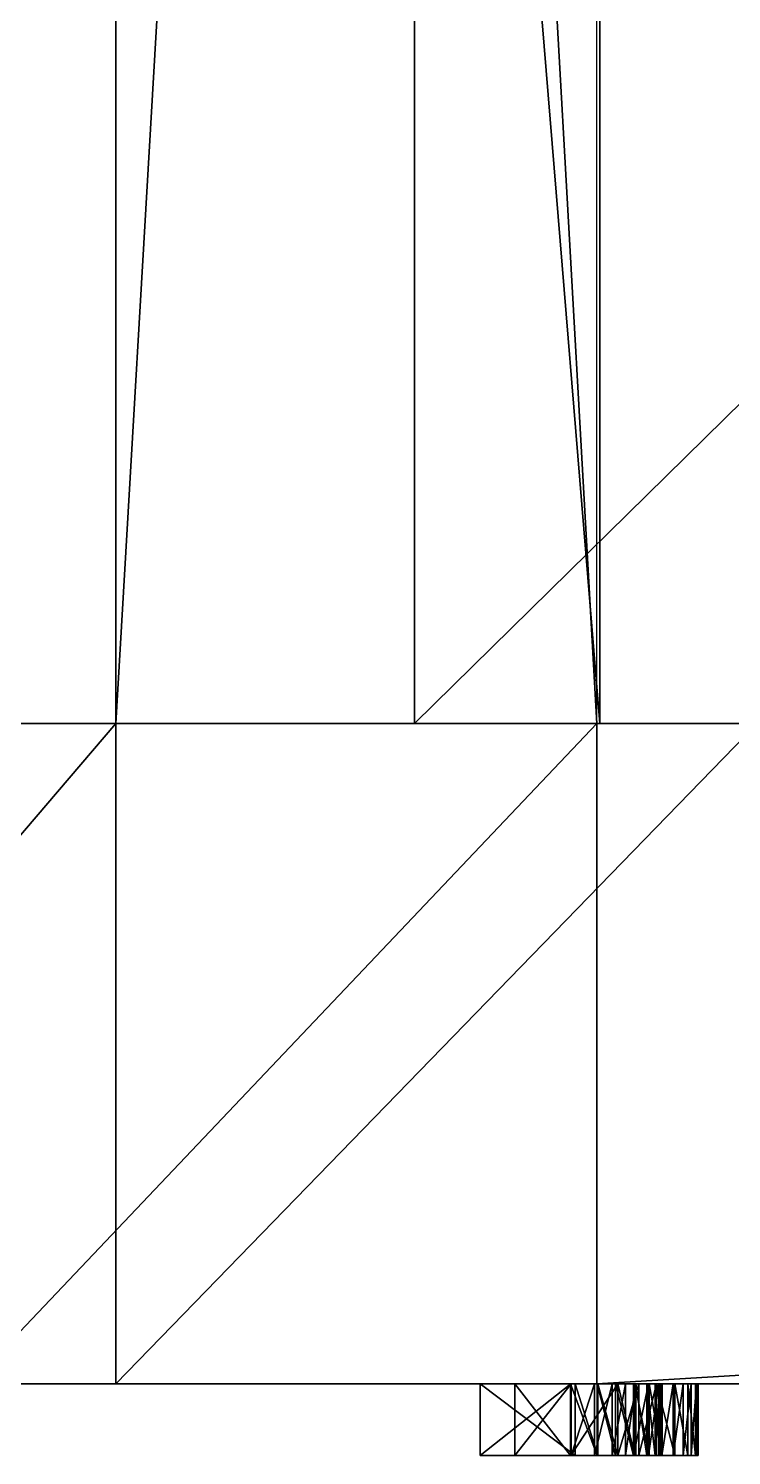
# Model space of a CAD drawing. Extents: x 51.7 to 84.8, y -43.6 to -19.8.
# Drawn here: x 56.236 to 57.616, y -42.91 to -40.109 of the extents above; entities that cross this region are included whole.
import ezdxf

# ---------------------------------------------------------------- set-up
doc = ezdxf.new("R2010")
doc.units = 0
doc.layers.get('0').update_dxf_attribs({"color": 13, "linetype": 'CONTINUOUS'})

# ---------------------------------------------------------------- blocks, each defined once
blk = doc.blocks.new('DUST_LST_1')
for p, q in [((0, 0), (0, 1.107)), ((0, 1.107), (0, 1.107, 0.3)), ((0.3813, 1.107), (0.3813, 1.107, 0.3)), ((0.5784, 1.0912), (0.5784, 1.0912, 0.3)), ((0.6666, 1.0604), (0.6666, 1.0604, 0.3)), ((0.1465, 0.9764), (0.1465, 0.1306)), ((0.1465, 0.9764), (0.1465, 0.9764, 0.3)), ((0.3791, 0.9764), (0.3791, 0.9764, 0.3)), ((0.4918, 0.9707), (0.4918, 0.9707, 0.3)), ((0.7408, 1.0119), (0.7408, 1.0119, 0.3)), ((0.5686, 0.9537), (0.5686, 0.9537, 0.3)), ((0.644, 0.9066), (0.644, 0.9066, 0.3)), ((0.8173, 0.9276), (0.8173, 0.9276, 0.3)), ((0.7072, 0.8287), (0.7072, 0.8287, 0.3)), ((0.8718, 0.8227), (0.8718, 0.8227, 0.3)), ((0.7499, 0.7154), (0.7499, 0.7154, 0.3)), ((0.9044, 0.6993), (0.9044, 0.6993, 0.3)), ((0.7642, 0.5618), (0.7642, 0.5618, 0.3)), ((0.9152, 0.5595), (0.9152, 0.5595, 0.3)), ((0.7569, 0.4458), (0.7569, 0.4458, 0.3)), ((0.9078, 0.4406), (0.9078, 0.4406, 0.3)), ((0.7351, 0.3485), (0.7351, 0.3485, 0.3)), ((0.8858, 0.336), (0.8858, 0.336, 0.3)), ((0.6539, 0.2084), (0.7003, 0.2695)), ((0.7003, 0.2695), (0.7003, 0.2695, 0.3)), ((0.8522, 0.247), (0.8522, 0.247, 0.3)), ((0.6106, 0.1756), (0.6539, 0.2084)), ((0.6539, 0.2084), (0.6539, 0.2084, 0.3)), ((0.1465, 0.1306), (0.1465, 0.1306, 0.3)), ((0.3828, 0.1306), (0.3828, 0.1306, 0.3)), ((0.4805, 0.1357), (0.4805, 0.1357, 0.3)), ((0.5546, 0.151), (0.6106, 0.1756)), ((0.5546, 0.151), (0.5546, 0.151, 0.3)), ((0.6106, 0.1756), (0.6106, 0.1756, 0.3)), ((0.8102, 0.1748), (0.762, 0.1178)), ((0.8102, 0.1748), (0.8102, 0.1748, 0.3)), ((0.7094, 0.0744), (0.649, 0.0422)), ((0.762, 0.1178), (0.7094, 0.0744)), ((0.7094, 0.0744), (0.7094, 0.0744, 0.3)), ((0.762, 0.1178), (0.762, 0.1178, 0.3)), ((0, 0), (0, 0, 0.3)), ((0.3995, 0), (0.3995, 0, 0.3)), ((0.4941, 0.0047), (0.4941, 0.0047, 0.3)), ((0.649, 0.0422), (0.5773, 0.0189)), ((0.5773, 0.0189), (0.5773, 0.0189, 0.3)), ((0.649, 0.0422), (0.649, 0.0422, 0.3))]:
    blk.add_line(p, q)
for points in [[(0, 1.107, 0), (0.3813, 1.107, 0), (0.5784, 1.0912, 0), (0.6666, 1.0604, 0), (0.7408, 1.0119, 0), (0.8173, 0.9276, 0), (0.8718, 0.8227, 0), (0.9044, 0.6993, 0), (0.9152, 0.5595, 0), (0.9078, 0.4406, 0), (0.8858, 0.336, 0), (0.8522, 0.247, 0), (0.8102, 0.1748, 0)], [(0.7003, 0.2695, 0), (0.7351, 0.3485, 0), (0.7569, 0.4458, 0), (0.7642, 0.5618, 0), (0.7499, 0.7154, 0), (0.7072, 0.8287, 0), (0.644, 0.9066, 0), (0.5686, 0.9537, 0), (0.4918, 0.9707, 0), (0.3791, 0.9764, 0), (0.1465, 0.9764, 0)], [(0.1465, 0.1306, 0), (0.3828, 0.1306, 0), (0.4805, 0.1357, 0), (0.5546, 0.151, 0)], [(0.5773, 0.0189, 0), (0.4941, 0.0047, 0), (0.3995, 0, 0), (0, 0, 0)]]:
    blk.add_polyline3d(points)
mesh = blk.add_polyface()
corners = [(0, 1.107), (0.1465, 0.9764), (0, 0), (0.3813, 1.107), (0.3791, 0.9764), (0.4918, 0.9707), (0.5784, 1.0912), (0.5686, 0.9537), (0.644, 0.9066), (0.6666, 1.0604), (0.7072, 0.8287), (0.7408, 1.0119), (0.7499, 0.7154), (0.8173, 0.9276), (0.7642, 0.5618), (0.8102, 0.1748), (0.8522, 0.247), (0.8718, 0.8227), (0.8858, 0.336), (0.9044, 0.6993), (0.9078, 0.4406), (0.9152, 0.5595), (0.1465, 0.1306), (0.3995, 0), (0.3828, 0.1306), (0.4805, 0.1357), (0.4941, 0.0047), (0.5546, 0.151), (0.5773, 0.0189), (0.6106, 0.1756), (0.649, 0.0422), (0.6539, 0.2084), (0.7094, 0.0744), (0.7003, 0.2695), (0.7351, 0.3485), (0.762, 0.1178), (0.7569, 0.4458)]
mesh.append_faces([[corners[k] for k in face] for face in [(20, 19, 21)]], dxfattribs={"vtx0": -1})
mesh.append_faces([[corners[k] for k in face] for face in [(0, 1, 2), (1, 3, 4), (4, 3, 5), (5, 6, 7), (7, 6, 8), (8, 9, 10), (10, 11, 12), (12, 13, 14), (15, 13, 16), (16, 17, 18), (18, 19, 20), (2, 22, 23), (22, 2, 1), (23, 25, 26), (26, 27, 28), (28, 29, 30), (30, 31, 32), (32, 34, 35), (35, 14, 15)]], dxfattribs={"vtx0": -1, "vtx1": -1})
mesh.append_faces([[corners[k] for k in face] for face in [(14, 13, 15)]], dxfattribs={"vtx0": -1, "vtx1": -1, "vtx2": -1})
mesh.append_faces([[corners[k] for k in face] for face in [(1, 0, 3), (5, 3, 6), (8, 6, 9), (10, 9, 11), (12, 11, 13), (16, 13, 17), (18, 17, 19), (23, 22, 24), (23, 24, 25), (26, 25, 27), (28, 27, 29), (30, 29, 31), (32, 31, 33), (32, 33, 34), (35, 34, 36), (35, 36, 14)]], dxfattribs={"vtx0": -1, "vtx2": -1})
mesh = blk.add_polyface()
corners = [(0, 1.107, 0.3), (0, 0), (0, 0, 0.3), (0, 1.107)]
mesh.append_faces([[corners[k] for k in face] for face in [(0, 1, 2), (1, 0, 3)]], dxfattribs={"vtx0": -1})
mesh = blk.add_polyface()
corners = [(0, 1.107, 0.3), (0.3813, 1.107), (0, 1.107), (0.3813, 1.107, 0.3)]
mesh.append_faces([[corners[k] for k in face] for face in [(0, 1, 2), (1, 0, 3)]], dxfattribs={"vtx0": -1})
mesh = blk.add_polyface()
corners = [(0.3813, 1.107, 0.3), (0.5784, 1.0912), (0.3813, 1.107), (0.5784, 1.0912, 0.3)]
mesh.append_faces([[corners[k] for k in face] for face in [(0, 1, 2), (1, 0, 3)]], dxfattribs={"vtx0": -1})
mesh = blk.add_polyface()
corners = [(0.5784, 1.0912, 0.3), (0.6666, 1.0604), (0.5784, 1.0912), (0.6666, 1.0604, 0.3)]
mesh.append_faces([[corners[k] for k in face] for face in [(0, 1, 2), (1, 0, 3)]], dxfattribs={"vtx0": -1})
mesh = blk.add_polyface()
corners = [(0.6666, 1.0604, 0.3), (0.7408, 1.0119), (0.6666, 1.0604), (0.7408, 1.0119, 0.3)]
mesh.append_faces([[corners[k] for k in face] for face in [(0, 1, 2), (1, 0, 3)]], dxfattribs={"vtx0": -1})
mesh = blk.add_polyface()
corners = [(0.3791, 0.9764, 0.3), (0.1465, 0.9764), (0.3791, 0.9764), (0.1465, 0.9764, 0.3)]
mesh.append_faces([[corners[k] for k in face] for face in [(0, 1, 2), (1, 0, 3)]], dxfattribs={"vtx0": -1})
mesh = blk.add_polyface()
corners = [(0.1465, 0.9764), (0.1465, 0.1306, 0.3), (0.1465, 0.1306), (0.1465, 0.9764, 0.3)]
mesh.append_faces([[corners[k] for k in face] for face in [(0, 1, 2), (1, 0, 3)]], dxfattribs={"vtx0": -1})
mesh = blk.add_polyface()
corners = [(0.4918, 0.9707, 0.3), (0.3791, 0.9764), (0.4918, 0.9707), (0.3791, 0.9764, 0.3)]
mesh.append_faces([[corners[k] for k in face] for face in [(0, 1, 2), (1, 0, 3)]], dxfattribs={"vtx0": -1})
mesh = blk.add_polyface()
corners = [(0.5686, 0.9537, 0.3), (0.4918, 0.9707), (0.5686, 0.9537), (0.4918, 0.9707, 0.3)]
mesh.append_faces([[corners[k] for k in face] for face in [(0, 1, 2), (1, 0, 3)]], dxfattribs={"vtx0": -1})
mesh = blk.add_polyface()
corners = [(0.7408, 1.0119), (0.8173, 0.9276, 0.3), (0.8173, 0.9276), (0.7408, 1.0119, 0.3)]
mesh.append_faces([[corners[k] for k in face] for face in [(0, 1, 2), (1, 0, 3)]], dxfattribs={"vtx0": -1})
mesh = blk.add_polyface()
corners = [(0.644, 0.9066, 0.3), (0.5686, 0.9537), (0.644, 0.9066), (0.5686, 0.9537, 0.3)]
mesh.append_faces([[corners[k] for k in face] for face in [(0, 1, 2), (1, 0, 3)]], dxfattribs={"vtx0": -1})
mesh = blk.add_polyface()
corners = [(0.644, 0.9066, 0.3), (0.7072, 0.8287), (0.7072, 0.8287, 0.3), (0.644, 0.9066)]
mesh.append_faces([[corners[k] for k in face] for face in [(0, 1, 2), (1, 0, 3)]], dxfattribs={"vtx0": -1})
mesh = blk.add_polyface()
corners = [(0.8173, 0.9276), (0.8718, 0.8227, 0.3), (0.8718, 0.8227), (0.8173, 0.9276, 0.3)]
mesh.append_faces([[corners[k] for k in face] for face in [(0, 1, 2), (1, 0, 3)]], dxfattribs={"vtx0": -1})
mesh = blk.add_polyface()
corners = [(0.7072, 0.8287, 0.3), (0.7499, 0.7154), (0.7499, 0.7154, 0.3), (0.7072, 0.8287)]
mesh.append_faces([[corners[k] for k in face] for face in [(0, 1, 2), (1, 0, 3)]], dxfattribs={"vtx0": -1})
mesh = blk.add_polyface()
corners = [(0.8718, 0.8227), (0.9044, 0.6993, 0.3), (0.9044, 0.6993), (0.8718, 0.8227, 0.3)]
mesh.append_faces([[corners[k] for k in face] for face in [(0, 1, 2), (1, 0, 3)]], dxfattribs={"vtx0": -1})
mesh = blk.add_polyface()
corners = [(0.7499, 0.7154, 0.3), (0.7642, 0.5618), (0.7642, 0.5618, 0.3), (0.7499, 0.7154)]
mesh.append_faces([[corners[k] for k in face] for face in [(0, 1, 2), (1, 0, 3)]], dxfattribs={"vtx0": -1})
mesh = blk.add_polyface()
corners = [(0.9044, 0.6993), (0.9152, 0.5595, 0.3), (0.9152, 0.5595), (0.9044, 0.6993, 0.3)]
mesh.append_faces([[corners[k] for k in face] for face in [(0, 1, 2), (1, 0, 3)]], dxfattribs={"vtx0": -1})
mesh = blk.add_polyface()
corners = [(0.7642, 0.5618, 0.3), (0.7569, 0.4458), (0.7569, 0.4458, 0.3), (0.7642, 0.5618)]
mesh.append_faces([[corners[k] for k in face] for face in [(0, 1, 2), (1, 0, 3)]], dxfattribs={"vtx0": -1})
mesh = blk.add_polyface()
corners = [(0.9152, 0.5595), (0.9078, 0.4406, 0.3), (0.9078, 0.4406), (0.9152, 0.5595, 0.3)]
mesh.append_faces([[corners[k] for k in face] for face in [(0, 1, 2), (1, 0, 3)]], dxfattribs={"vtx0": -1})
mesh = blk.add_polyface()
corners = [(0.7569, 0.4458, 0.3), (0.7351, 0.3485), (0.7351, 0.3485, 0.3), (0.7569, 0.4458)]
mesh.append_faces([[corners[k] for k in face] for face in [(0, 1, 2), (1, 0, 3)]], dxfattribs={"vtx0": -1})
mesh = blk.add_polyface()
corners = [(0.9078, 0.4406), (0.8858, 0.336, 0.3), (0.8858, 0.336), (0.9078, 0.4406, 0.3)]
mesh.append_faces([[corners[k] for k in face] for face in [(0, 1, 2), (1, 0, 3)]], dxfattribs={"vtx0": -1})
mesh = blk.add_polyface()
corners = [(0.7351, 0.3485, 0.3), (0.7003, 0.2695), (0.7003, 0.2695, 0.3), (0.7351, 0.3485)]
mesh.append_faces([[corners[k] for k in face] for face in [(0, 1, 2), (1, 0, 3)]], dxfattribs={"vtx0": -1})
mesh = blk.add_polyface()
corners = [(0.8858, 0.336), (0.8522, 0.247, 0.3), (0.8522, 0.247), (0.8858, 0.336, 0.3)]
mesh.append_faces([[corners[k] for k in face] for face in [(0, 1, 2), (1, 0, 3)]], dxfattribs={"vtx0": -1})
mesh = blk.add_polyface()
corners = [(0.7003, 0.2695, 0.3), (0.6539, 0.2084), (0.6539, 0.2084, 0.3), (0.7003, 0.2695)]
mesh.append_faces([[corners[k] for k in face] for face in [(0, 1, 2), (1, 0, 3)]], dxfattribs={"vtx0": -1})
mesh = blk.add_polyface()
corners = [(0.8522, 0.247), (0.8102, 0.1748, 0.3), (0.8102, 0.1748), (0.8522, 0.247, 0.3)]
mesh.append_faces([[corners[k] for k in face] for face in [(0, 1, 2), (1, 0, 3)]], dxfattribs={"vtx0": -1})
mesh = blk.add_polyface()
corners = [(0.6106, 0.1756, 0.3), (0.6539, 0.2084), (0.6106, 0.1756), (0.6539, 0.2084, 0.3)]
mesh.append_faces([[corners[k] for k in face] for face in [(0, 1, 2), (1, 0, 3)]], dxfattribs={"vtx0": -1})
mesh = blk.add_polyface()
corners = [(0.1465, 0.1306, 0.3), (0.3828, 0.1306), (0.1465, 0.1306), (0.3828, 0.1306, 0.3)]
mesh.append_faces([[corners[k] for k in face] for face in [(0, 1, 2), (1, 0, 3)]], dxfattribs={"vtx0": -1})
mesh = blk.add_polyface()
corners = [(0.3828, 0.1306, 0.3), (0.4805, 0.1357), (0.3828, 0.1306), (0.4805, 0.1357, 0.3)]
mesh.append_faces([[corners[k] for k in face] for face in [(0, 1, 2), (1, 0, 3)]], dxfattribs={"vtx0": -1})
mesh = blk.add_polyface()
corners = [(0.4805, 0.1357, 0.3), (0.5546, 0.151), (0.4805, 0.1357), (0.5546, 0.151, 0.3)]
mesh.append_faces([[corners[k] for k in face] for face in [(0, 1, 2), (1, 0, 3)]], dxfattribs={"vtx0": -1})
mesh = blk.add_polyface()
corners = [(0.5546, 0.151, 0.3), (0.6106, 0.1756), (0.5546, 0.151), (0.6106, 0.1756, 0.3)]
mesh.append_faces([[corners[k] for k in face] for face in [(0, 1, 2), (1, 0, 3)]], dxfattribs={"vtx0": -1})
mesh = blk.add_polyface()
corners = [(0.8102, 0.1748), (0.762, 0.1178, 0.3), (0.762, 0.1178), (0.8102, 0.1748, 0.3)]
mesh.append_faces([[corners[k] for k in face] for face in [(0, 1, 2), (1, 0, 3)]], dxfattribs={"vtx0": -1})
mesh = blk.add_polyface()
corners = [(0.7094, 0.0744, 0.3), (0.649, 0.0422), (0.7094, 0.0744), (0.649, 0.0422, 0.3)]
mesh.append_faces([[corners[k] for k in face] for face in [(0, 1, 2), (1, 0, 3)]], dxfattribs={"vtx0": -1})
mesh = blk.add_polyface()
corners = [(0.762, 0.1178, 0.3), (0.7094, 0.0744), (0.762, 0.1178), (0.7094, 0.0744, 0.3)]
mesh.append_faces([[corners[k] for k in face] for face in [(0, 1, 2), (1, 0, 3)]], dxfattribs={"vtx0": -1})
mesh = blk.add_polyface()
corners = [(0.3995, 0, 0.3), (0, 0), (0.3995, 0), (0, 0, 0.3)]
mesh.append_faces([[corners[k] for k in face] for face in [(0, 1, 2), (1, 0, 3)]], dxfattribs={"vtx0": -1})
mesh = blk.add_polyface()
corners = [(0.4941, 0.0047, 0.3), (0.3995, 0), (0.4941, 0.0047), (0.3995, 0, 0.3)]
mesh.append_faces([[corners[k] for k in face] for face in [(0, 1, 2), (1, 0, 3)]], dxfattribs={"vtx0": -1})
mesh = blk.add_polyface()
corners = [(0.5773, 0.0189, 0.3), (0.4941, 0.0047), (0.5773, 0.0189), (0.4941, 0.0047, 0.3)]
mesh.append_faces([[corners[k] for k in face] for face in [(0, 1, 2), (1, 0, 3)]], dxfattribs={"vtx0": -1})
mesh = blk.add_polyface()
corners = [(0.649, 0.0422, 0.3), (0.5773, 0.0189), (0.649, 0.0422), (0.5773, 0.0189, 0.3)]
mesh.append_faces([[corners[k] for k in face] for face in [(0, 1, 2), (1, 0, 3)]], dxfattribs={"vtx0": -1})
blk = doc.blocks.new('GROUP_1')
for p, q in [((56.4077, -41.4732, 41.4979), (56.4077, -19.8329, 41.4979)), ((57.3521, -41.4732, 32.4952), (57.3521, -19.8329, 32.4952)), ((57.3576, -19.8329, 43.831), (57.3576, -41.4732, 43.831)), ((56.4077, -42.7695, 41.4979), (56.4077, -41.4732, 41.4979)), ((57.3521, -42.7695, 32.4952), (57.3521, -41.4732, 32.4952)), ((56.3388, -42.7695, 37.2139), (56.3388, -42.7695, 33.9139)), ((56.3388, -42.7695, 33.9139), (61.1388, -42.7695, 33.9139)), ((61.1388, -42.7695, 37.2139), (56.3388, -42.7695, 37.2139))]:
    blk.add_line(p, q)
at = {"extrusion": (3.30664e-16, -1, 8.18871e-15), "xscale": 0.4679999999999998, "yscale": 0.4679999999999998, "zscale": 0.4679999999999998, "rotation": 360}
blk.add_blockref('DUST_LST_1', (57.1225, 32.8069, 42.7695), dxfattribs=at)
at = {"color": 9}
mesh = blk.add_polyface(dxfattribs=at)
corners = [(56.9941, -19.8329, 30.5393), (55.1747, -41.4732, 31.2285), (55.1747, -19.8329, 31.2285), (56.9941, -41.4732, 30.5393)]
mesh.append_faces([[corners[k] for k in face] for face in [(0, 1, 2), (1, 0, 3)]], dxfattribs={"vtx0": -1, "color": 9})
mesh = blk.add_polyface(dxfattribs=at)
corners = [(56.4077, -19.8329, 41.4979), (55.3008, -41.4732, 40.7865), (55.3008, -19.8329, 40.7865), (56.4077, -41.4732, 41.4979)]
mesh.append_faces([[corners[k] for k in face] for face in [(0, 1, 2), (1, 0, 3)]], dxfattribs={"vtx0": -1, "color": 9})
mesh = blk.add_polyface(dxfattribs=at)
corners = [(57.3576, -41.4732, 43.831), (55.5788, -19.8329, 43.2902), (55.5788, -41.4732, 43.2902), (57.3576, -19.8329, 43.831)]
mesh.append_faces([[corners[k] for k in face] for face in [(0, 1, 2), (1, 0, 3)]], dxfattribs={"vtx0": -1, "color": 9})
mesh = blk.add_polyface(dxfattribs=at)
corners = [(57.3521, -41.4732, 32.4952), (56.1217, -19.8329, 32.9614), (56.1217, -41.4732, 32.9614), (57.3521, -19.8329, 32.4952)]
mesh.append_faces([[corners[k] for k in face] for face in [(0, 1, 2), (1, 0, 3)]], dxfattribs={"vtx0": -1, "color": 9})
mesh = blk.add_polyface(dxfattribs=at)
corners = [(57.6666, -19.8329, 41.8806), (56.4077, -41.4732, 41.4979), (56.4077, -19.8329, 41.4979), (57.6666, -41.4732, 41.8806)]
mesh.append_faces([[corners[k] for k in face] for face in [(0, 1, 2), (1, 0, 3)]], dxfattribs={"vtx0": -1, "color": 9})
mesh = blk.add_polyface(dxfattribs=at)
corners = [(78.9938, -19.8329, 30.5393), (56.9941, -41.4732, 30.5393), (56.9941, -19.8329, 30.5393), (78.9938, -41.4732, 30.5393)]
mesh.append_faces([[corners[k] for k in face] for face in [(0, 1, 2), (1, 0, 3)]], dxfattribs={"vtx0": -1, "color": 9})
mesh = blk.add_polyface(dxfattribs=at)
corners = [(59.2164, -41.4732, 43.8665), (57.3576, -19.8329, 43.831), (57.3576, -41.4732, 43.831), (59.2164, -19.8329, 43.8665)]
mesh.append_faces([[corners[k] for k in face] for face in [(0, 1, 2), (1, 0, 3)]], dxfattribs={"vtx0": -1, "color": 9})
mesh = blk.add_polyface(dxfattribs=at)
corners = [(80.8557, -41.4732, 31.0966), (56.9941, -41.4732, 30.5393), (78.9938, -41.4732, 30.5393), (55.1747, -41.4732, 31.2285), (82.4806, -41.4732, 32.1562), (53.6814, -41.4732, 32.3361), (78.7073, -41.4732, 32.4952), (83.7389, -41.4732, 33.6327), (80.0241, -41.4732, 32.8893), (81.1754, -41.4732, 33.6401), (84.5277, -41.4732, 35.405), (82.0669, -41.4732, 34.6862), (82.6257, -41.4732, 35.9419), (84.7823, -41.4732, 37.3281), (82.8061, -41.4732, 37.3045), (82.5933, -41.4732, 38.6624), (84.4819, -41.4732, 39.2445), (82.0047, -41.4732, 39.9044), (83.6511, -41.4732, 40.9975), (81.0885, -41.4732, 40.929), (79.9196, -41.4732, 41.6521), (82.358, -41.4732, 42.4435), (78.5939, -41.4732, 42.0147), (57.3521, -41.4732, 32.4952), (52.5466, -41.4732, 33.8087), (56.1217, -41.4732, 32.9614), (55.0648, -41.4732, 33.7452), (54.2617, -41.4732, 34.7874), (51.856, -41.4732, 35.5348), (53.7729, -41.4732, 36.0091), (51.662, -41.4732, 37.3838), (53.6356, -41.4732, 37.3177), (53.8602, -41.4732, 38.6142), (51.9793, -41.4732, 39.2157), (54.4296, -41.4732, 39.8004), (52.7839, -41.4732, 40.8918), (55.3008, -41.4732, 40.7865), (56.4077, -41.4732, 41.4979), (54.0148, -41.4732, 42.2851), (57.6666, -41.4732, 41.8806), (58.9822, -41.4732, 41.9058), (77.2197, -41.4732, 41.987), (75.7919, -41.4732, 43.7267), (75.9096, -41.4732, 41.5714), (80.7083, -41.4732, 43.4642), (78.8372, -41.4732, 43.9759), (76.8977, -41.4732, 43.9369), (75.092, -41.4732, 45.7686), (77.7002, -41.4732, 44.1915), (76.8542, -41.4732, 46.6595), (73.8626, -41.4732, 47.5428), (75.3159, -41.4732, 48.8798), (72.1968, -41.4732, 48.9155), (73.2312, -41.4732, 50.5975), (70.2202, -41.4732, 49.7828), (68.0822, -41.4732, 50.0794), (62.9331, -41.4732, 50.5975), (65.4066, -41.4732, 51.683), (70.7577, -41.4732, 51.683), (68.0822, -41.4732, 52.0541), (60.3725, -41.4732, 43.7267), (60.2548, -41.4732, 41.5714), (55.5788, -41.4732, 43.2902), (57.3576, -41.4732, 43.831), (59.2164, -41.4732, 43.8665), (61.0724, -41.4732, 45.7686), (58.4325, -41.4732, 44.0725), (58.4342, -41.4732, 44.1043), (59.3101, -41.4732, 46.6595), (62.3017, -41.4732, 47.5428), (60.8485, -41.4732, 48.8798), (63.9676, -41.4732, 48.9155), (65.9441, -41.4732, 49.7828)]
mesh.append_faces([[corners[k] for k in face] for face in [(0, 1, 2), (41, 42, 43), (57, 58, 59), (60, 40, 61)]], dxfattribs={"vtx0": -1, "color": 9})
mesh.append_faces([[corners[k] for k in face] for face in [(1, 0, 3), (3, 4, 5), (6, 7, 8), (8, 7, 9), (9, 10, 11), (11, 10, 12), (12, 13, 14), (14, 13, 15), (15, 16, 17), (17, 18, 19), (19, 18, 20), (20, 21, 22), (5, 23, 24), (23, 5, 6), (24, 27, 28), (28, 29, 30), (30, 32, 33), (33, 34, 35), (35, 37, 38), (47, 49, 50), (50, 51, 52), (52, 53, 54), (54, 53, 55), (56, 53, 57), (38, 60, 62), (62, 60, 63), (63, 60, 64), (64, 65, 66), (66, 65, 67), (67, 65, 68), (68, 69, 70), (70, 71, 56)]], dxfattribs={"vtx0": -1, "vtx1": -1, "color": 9})
mesh.append_faces([[corners[k] for k in face] for face in [(5, 4, 6), (42, 22, 21), (55, 53, 56), (40, 60, 38)]], dxfattribs={"vtx0": -1, "vtx1": -1, "vtx2": -1, "color": 9})
mesh.append_faces([[corners[k] for k in face] for face in [(3, 0, 4), (6, 4, 7), (9, 7, 10), (12, 10, 13), (15, 13, 16), (17, 16, 18), (20, 18, 21), (24, 23, 25), (24, 25, 26), (24, 26, 27), (28, 27, 29), (30, 29, 31), (30, 31, 32), (33, 32, 34), (35, 34, 36), (35, 36, 37), (38, 37, 39), (38, 39, 40), (42, 41, 22), (42, 21, 44), (42, 44, 45), (42, 45, 46), (46, 47, 42), (47, 46, 48), (47, 48, 49), (50, 49, 51), (52, 51, 53), (57, 53, 58), (64, 60, 65), (68, 65, 69), (70, 69, 71), (56, 71, 72), (56, 72, 55)]], dxfattribs={"vtx0": -1, "vtx2": -1, "color": 9})
mesh = blk.add_polyface(dxfattribs=at)
corners = [(56.4077, -41.4732, 41.4979), (55.3008, -42.7695, 40.7865), (55.3008, -41.4732, 40.7865), (56.4077, -42.7695, 41.4979)]
mesh.append_faces([[corners[k] for k in face] for face in [(0, 1, 2), (1, 0, 3)]], dxfattribs={"vtx0": -1, "color": 9})
mesh = blk.add_polyface(dxfattribs=at)
corners = [(56.1217, -42.7695, 32.9614), (57.3521, -41.4732, 32.4952), (56.1217, -41.4732, 32.9614), (57.3521, -42.7695, 32.4952)]
mesh.append_faces([[corners[k] for k in face] for face in [(0, 1, 2), (1, 0, 3)]], dxfattribs={"vtx0": -1, "color": 9})
mesh = blk.add_polyface(dxfattribs=at)
corners = [(57.6666, -41.4732, 41.8806), (56.4077, -42.7695, 41.4979), (56.4077, -41.4732, 41.4979), (57.6666, -42.7695, 41.8806)]
mesh.append_faces([[corners[k] for k in face] for face in [(0, 1, 2), (1, 0, 3)]], dxfattribs={"vtx0": -1, "color": 9})
mesh = blk.add_polyface(dxfattribs=at)
corners = [(57.3521, -42.7695, 32.4952), (78.7073, -41.4732, 32.4952), (57.3521, -41.4732, 32.4952), (78.7073, -42.7695, 32.4952)]
mesh.append_faces([[corners[k] for k in face] for face in [(0, 1, 2), (1, 0, 3)]], dxfattribs={"vtx0": -1, "color": 9})
at = {"color": 254}
mesh = blk.add_polyface(dxfattribs=at)
corners = [(68.9344, -42.7695, 38.7379), (67.281, -42.7695, 38.7389), (67.2033, -42.7695, 38.7286), (68.8567, -42.7695, 38.7481), (67.3533, -42.7695, 38.7688), (68.7844, -42.7695, 38.7781), (67.4155, -42.7695, 38.8165), (68.7222, -42.7695, 38.8257), (67.4631, -42.7695, 38.8786), (68.6746, -42.7695, 38.8879), (67.4931, -42.7695, 38.951), (68.6446, -42.7695, 38.9602), (67.5033, -42.7695, 39.0286), (68.6344, -42.7695, 39.0379), (67.4931, -42.7695, 39.1063), (68.6446, -42.7695, 39.1155), (67.4631, -42.7695, 39.1786), (68.6746, -42.7695, 39.1879), (67.4155, -42.7695, 39.2408), (68.7222, -42.7695, 39.25), (67.3533, -42.7695, 39.2885), (68.7844, -42.7695, 39.2977), (67.281, -42.7695, 39.3184), (68.8567, -42.7695, 39.3277), (67.2033, -42.7695, 39.3286), (68.9344, -42.7695, 39.3379), (79.9196, -42.7695, 41.6521), (75.9096, -42.7695, 41.5714), (81.0885, -42.7695, 40.929), (77.2197, -42.7695, 41.987), (78.5939, -42.7695, 42.0147), (55.0648, -42.7695, 33.7452), (56.3388, -42.7695, 33.9139), (54.2617, -42.7695, 34.7874), (61.1388, -42.7695, 33.9139), (56.3388, -42.7695, 37.2139), (53.7729, -42.7695, 36.0091), (53.6356, -42.7695, 37.3177), (82.8061, -42.7695, 37.3045), (82.5933, -42.7695, 38.6624), (53.8602, -42.7695, 38.6142), (54.4296, -42.7695, 39.8004), (67.1257, -42.7695, 38.7389), (67.0533, -42.7695, 38.7688), (66.9912, -42.7695, 38.8165), (66.9435, -42.7695, 38.8786), (66.9135, -42.7695, 38.951), (66.9033, -42.7695, 39.0286), (66.9135, -42.7695, 39.1063), (66.9435, -42.7695, 39.1786), (66.9912, -42.7695, 39.2408), (67.0533, -42.7695, 39.2885), (67.1257, -42.7695, 39.3184), (80.0241, -42.7695, 32.8893), (57.3521, -42.7695, 32.4952), (78.7073, -42.7695, 32.4952), (56.1217, -42.7695, 32.9614), (81.1754, -42.7695, 33.6401), (82.0669, -42.7695, 34.6862), (71.523, -42.7695, 34.6414), (71.523, -42.7695, 37.1414), (82.6257, -42.7695, 35.9419), (64.5411, -42.7695, 37.1414), (61.1388, -42.7695, 37.2139), (64.5411, -42.7695, 34.6414), (69.6799, -42.7695, 40.6217), (82.0047, -42.7695, 39.9044), (69.6799, -42.7695, 43.8217), (75.7919, -42.7695, 43.7267), (75.092, -42.7695, 45.7686), (66.4799, -42.7695, 43.8217), (69.012, -42.7695, 38.7481), (69.0844, -42.7695, 38.7781), (69.1465, -42.7695, 38.8257), (69.1942, -42.7695, 38.8879), (69.2242, -42.7695, 38.9602), (69.2344, -42.7695, 39.0379), (69.2242, -42.7695, 39.1155), (69.1942, -42.7695, 39.1879), (69.1465, -42.7695, 39.25), (69.0844, -42.7695, 39.2977), (69.012, -42.7695, 39.3277), (55.3008, -42.7695, 40.7865), (66.4799, -42.7695, 40.6217), (60.2548, -42.7695, 41.5714), (56.4077, -42.7695, 41.4979), (60.3725, -42.7695, 43.7267), (61.0724, -42.7695, 45.7686), (73.8626, -42.7695, 47.5428), (62.3017, -42.7695, 47.5428), (72.1968, -42.7695, 48.9155), (63.9676, -42.7695, 48.9155), (70.2202, -42.7695, 49.7828), (65.9441, -42.7695, 49.7828), (68.0822, -42.7695, 50.0794), (57.6666, -42.7695, 41.8806), (58.9822, -42.7695, 41.9058)]
mesh.append_faces([[corners[k] for k in face] for face in [(29, 26, 30), (53, 54, 55), (93, 92, 94), (95, 84, 96)]], dxfattribs={"vtx0": -1, "color": 254})
mesh.append_faces([[corners[k] for k in face] for face in [(1, 3, 4), (4, 5, 6), (6, 7, 8), (8, 9, 10), (10, 11, 12), (12, 13, 14), (14, 15, 16), (16, 17, 18), (18, 19, 20), (20, 21, 22), (22, 23, 24), (26, 27, 28), (27, 26, 29), (31, 32, 33), (32, 31, 34), (33, 35, 36), (36, 35, 37), (37, 39, 40), (40, 2, 41), (54, 53, 56), (56, 57, 31), (59, 58, 60), (60, 38, 62), (63, 38, 35), (34, 64, 63), (64, 34, 59), (28, 65, 66), (65, 27, 67), (67, 69, 70), (0, 66, 71), (71, 66, 72), (72, 66, 73), (73, 66, 74), (74, 66, 75), (75, 66, 76), (76, 66, 77), (77, 66, 78), (78, 66, 79), (79, 66, 80), (80, 66, 81), (81, 66, 25), (41, 66, 82), (83, 66, 65), (82, 84, 85), (84, 70, 86), (86, 70, 87), (87, 88, 89), (89, 90, 91), (91, 92, 93)]], dxfattribs={"vtx0": -1, "vtx1": -1, "color": 254})
mesh.append_faces([[corners[k] for k in face] for face in [(37, 35, 38), (40, 39, 2), (41, 24, 25), (31, 57, 34), (34, 58, 59), (62, 38, 63), (65, 28, 27), (39, 0, 2), (25, 66, 41), (82, 66, 83), (82, 83, 84), (87, 70, 69)]], dxfattribs={"vtx0": -1, "vtx1": -1, "vtx2": -1, "color": 254})
mesh.append_faces([[corners[k] for k in face] for face in [(0, 1, 2), (1, 0, 3), (4, 3, 5), (6, 5, 7), (8, 7, 9), (10, 9, 11), (12, 11, 13), (14, 13, 15), (16, 15, 17), (18, 17, 19), (20, 19, 21), (22, 21, 23), (24, 23, 25), (33, 32, 35), (37, 38, 39), (41, 2, 42), (41, 42, 43), (41, 43, 44), (41, 44, 45), (41, 45, 46), (41, 46, 47), (41, 47, 48), (41, 48, 49), (41, 49, 50), (41, 50, 51), (41, 51, 52), (41, 52, 24), (56, 53, 57), (34, 57, 58), (60, 58, 61), (60, 61, 38), (63, 64, 62), (67, 27, 68), (67, 68, 69), (0, 39, 66), (84, 83, 70), (87, 69, 88), (89, 88, 90), (91, 90, 92), (84, 95, 85)]], dxfattribs={"vtx0": -1, "vtx2": -1, "color": 254})
blk = doc.blocks.new('COMPONENT_2_')
blk.add_blockref('GROUP_1', (0, 0))

msp = doc.modelspace()

# ---------------------------------------------------------------- block references
msp.add_blockref('COMPONENT_2_', (0, 0))

doc.saveas('drawing.dxf')
